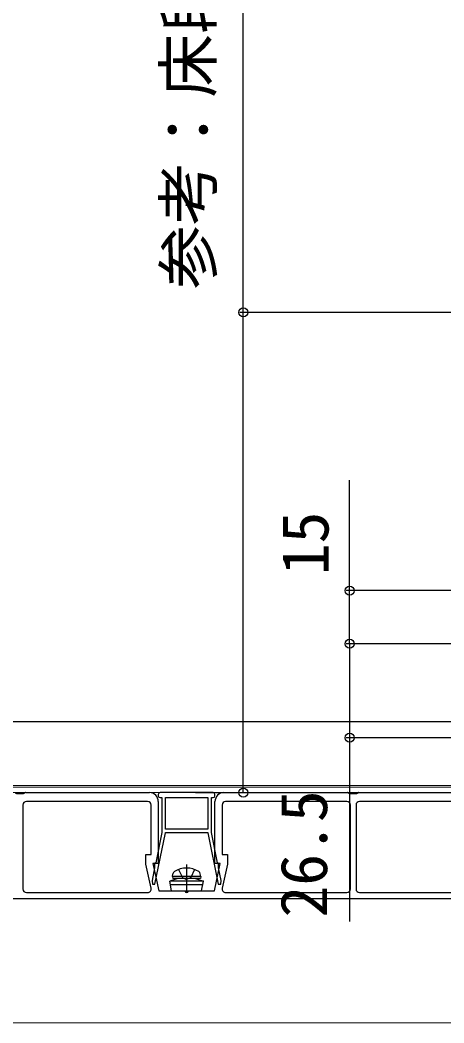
# Model space of a CAD drawing. Units: millimetres, scale not verified. Extents: x -1052 to 1050, y -1576 to 1567.
# Drawn here: x -88 to 31.6, y 526.2 to 809.2 of the extents above; entities that cross this region are included whole.
import ezdxf
from ezdxf.enums import TextEntityAlignment as Align

# ---------------------------------------------------------------- set-up
doc = ezdxf.new("R2010")
doc.units = ezdxf.units.MM
doc.header["$LTSCALE"] = 8
doc.layers.add('0-3_YKK_12', color=2, linetype='Continuous', lineweight=18)
doc.layers.add('0-4_YKK_13', color=4, linetype='Continuous')
doc.layers.add('0-5_YKK_D', color=6, linetype='Continuous')
doc.styles.add('ＭＳ ゴシック', font='')
doc.styles.get('ＭＳ ゴシック').set_extended_font_data('MS Gothic')

msp = doc.modelspace()

# ---------------------------------------------------------------- linework, layer by layer
at = {"layer": '0-3_YKK_12'}
for p, q in [((-285.214, 593.201), (55.617, 593.201)), ((56.047, 592.701), (-284, 592.701)), ((60, 591.201), (-284, 591.201)), ((92.5, 561.202), (-376, 561.202)), ((92.5, 526.202), (-376, 526.202))]:
    msp.add_line(p, q, dxfattribs=at)
at = {"layer": '0-4_YKK_13'}
for p, q in [((-86.362, 591.201), (-51.5, 591.201)), ((-52, 588.701), (-86.2, 588.701)), ((-49, 590.701), (-49, 590.301)), ((-33.5, 591.201), (-48.5, 591.201)), ((-33, 590.301), (-33, 590.701)), ((-30.5, 591.201), (4.362, 591.201)), ((4.2, 588.701), (-30, 588.701)), ((7.638, 591.201), (44.362, 591.201)), ((44, 588.701), (7.8, 588.701)), ((-87.2, 587.701), (-87.2, 564.001)), ((-51, 573.701), (-51, 587.701)), ((5.2, 564.001), (5.2, 587.701)), ((6.8, 587.701), (6.8, 564.001)), ((-41, 570.901), (-41, 563.001)), ((-43.5, 567.001), (-45.75, 566.183)), ((-36.25, 566.183), (-45.75, 566.183)), ((-45.222, 563.501), (-45.75, 566.183)), ((-45, 567.501), (-44.859, 568.304)), ((-37, 567.501), (-45, 567.501)), ((-45, 567.501), (-44.912, 567.001)), ((-37.088, 567.001), (-44.912, 567.001)), ((-38.5, 567.001), (-43.5, 567.001)), ((-38.5, 567.001), (-36.25, 566.183)), ((-37, 567.501), (-37.141, 568.304)), ((-37, 567.501), (-37.088, 567.001)), ((-36.778, 563.501), (-36.25, 566.183)), ((-36.446, 565.19), (-45.554, 565.19)), ((-45.222, 563.501), (-36.778, 563.501)), ((71, 561.201), (-127, 561.201)), ((-86.2, 563.001), (-52.004, 563.001)), ((-29.996, 563.001), (4.2, 563.001)), ((7.8, 563.001), (44, 563.001))]:
    msp.add_line(p, q, dxfattribs=at)
for points in [[(-89.381, 591.13), (-89, 590.901), (-88, 590.901), (-87, 590.901), (-86.619, 591.13)], [(-49, 588.701), (-49, 571.201), (-50.5, 571.201), (-48.825, 563.501), (-41.5, 563.501)], [(-48.5, 589.801), (-48, 589.801), (-48, 579.901), (-49.731, 571.401)], [(-40.5, 563.501), (-33.175, 563.501), (-31.5, 571.201), (-33, 571.201), (-33, 588.701)], [(-32.269, 571.401), (-34, 579.901), (-34, 589.801), (-33.5, 589.801)], [(4.619, 591.13), (5, 590.901), (6, 590.901), (7, 590.901), (7.381, 591.13)], [(-31, 587.701), (-31, 573.701), (-29.5, 573.701), (-29.5, 570.986), (-30.973, 564.214)], [(-50.031, 571.101), (-50.031, 569.929), (-50.75, 566.401), (-50.663, 565.401), (-49.933, 565.401), (-47, 579.801), (-47, 579.901), (-35, 579.901), (-35, 579.801), (-32.067, 565.401), (-31.337, 565.401), (-31.25, 566.401), (-31.969, 569.929), (-31.969, 571.101)], [(-51.027, 564.214), (-52.5, 570.986), (-52.5, 573.701), (-51, 573.701)], [(-43.258, 569.497), (-42.145, 567.264), (-41, 566.656)], [(-38.742, 569.497), (-39.855, 567.264), (-41, 566.656)]]:
    msp.add_lwpolyline(points, dxfattribs=at)
msp.add_lwpolyline([(-47, 580.901), (-47, 589.801), (-35, 589.801), (-35, 580.901)], close=True, dxfattribs=at)
for centre, radius, start, end in [((-86.2, 587.701), 1, 90, 180), ((-86.362, 590.701), 0.5, 90, 120.96376), ((-52, 587.701), 1, 0, 90), ((-51.5, 588.701), 2.5, 0, 90), ((-48.5, 590.701), 0.5, 90, 180), ((-48.5, 590.301), 0.5, 180, 270), ((-33.5, 590.701), 0.5, 0, 90), ((-33.5, 590.301), 0.5, 270, 0), ((-30.5, 588.701), 2.5, 90, 180), ((-30, 587.701), 1, 90, 180), ((4.2, 587.701), 1, 0, 90), ((4.362, 590.701), 0.5, 59.03624, 90), ((7.8, 587.701), 1, 90, 180), ((7.638, 590.701), 0.5, 90, 120.96376), ((-49.731, 571.101), 0.3, 90, 180), ((-43.972, 568.148), 0.9, 122.05588, 170), ((-41, 563.401), 6.5, 57.94412, 122.05588), ((-38.028, 568.148), 0.9, 10, 57.94412), ((-32.269, 571.101), 0.3, 360, 90), ((-86.2, 564.001), 1, 180, 270), ((-52.004, 564.001), 1, 270, 12.2725), ((-41, 563.501), 0.5, 180, 0), ((-29.996, 564.001), 1, 167.7275, 270), ((4.2, 564.001), 1, 270, 0), ((7.8, 564.001), 1, 180, 270)]:
    msp.add_arc(centre, radius, start, end, dxfattribs=at)
at = {"layer": '0-5_YKK_D'}
for p, q in [((141, 726.701), (-26, 726.701)), ((112.3, 648.201), (4, 648.201)), ((112.3, 633.201), (4, 633.201)), ((112.3, 633.201), (4, 633.201)), ((54, 611.2), (-616, 611.2)), ((55, 606.701), (4, 606.701)), ((-38.5, 591.201), (-24, 591.201))]:
    msp.add_line(p, q, dxfattribs=at)
for points in [[(-25, 591.201), (-25, 726.701), (-25, 962.215)], [(5, 633.201), (5, 648.201), (5, 679.392)], [(5, 633.201), (5, 606.701), (5, 554.87)]]:
    msp.add_lwpolyline(points, dxfattribs=at)
for centre in [(-25, 726.701), (5, 648.201), (5, 633.201), (5, 633.201), (5, 606.701), (-25, 591.201)]:
    msp.add_circle(centre, 1.275, dxfattribs=at)

# ---------------------------------------------------------------- texts
at = {"layer": '0-5_YKK_D', "style": 'ＭＳ ゴシック'}
for s, p in [('参考：床段差＝135.5', (-29.957, 733.281)), ('15', (3, 652.54)), ('26.5', (2.6, 555.94))]:
    msp.add_text(s, height=13.2, rotation=90, dxfattribs=at).set_placement(p, align=Align.BOTTOM_LEFT)

doc.saveas('drawing.dxf')
